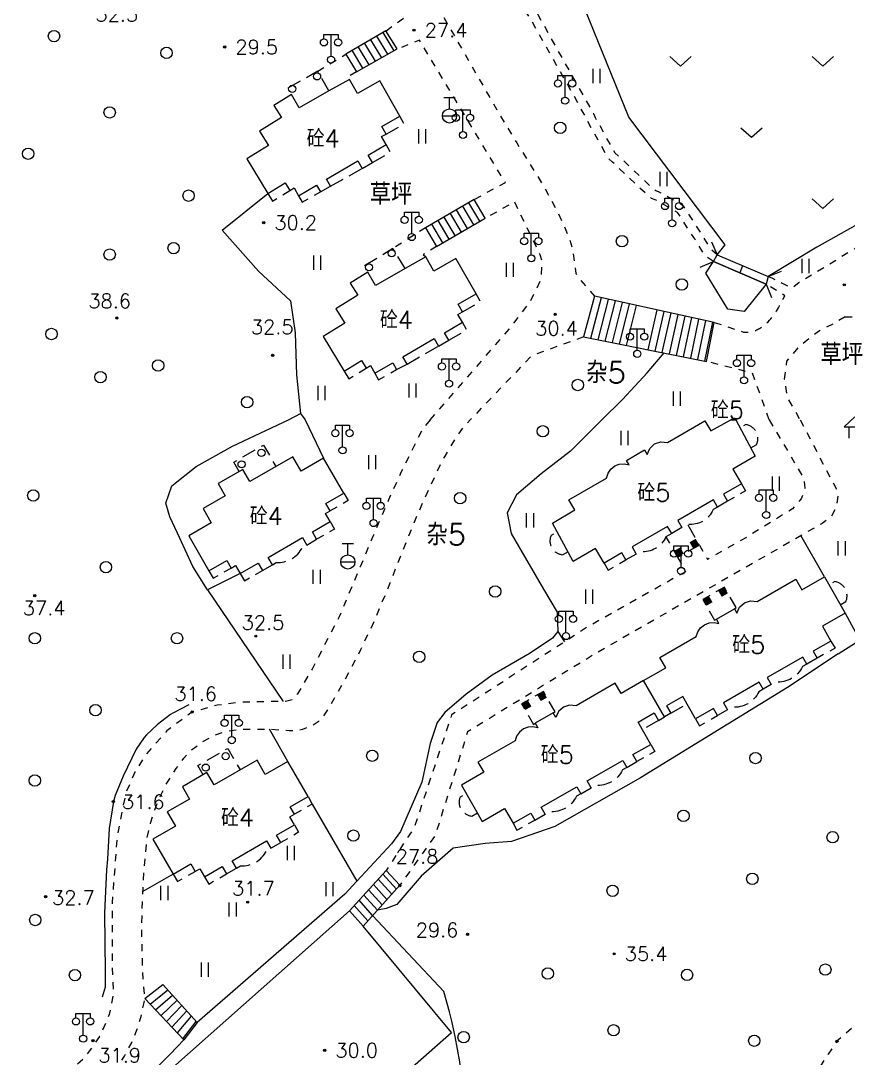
# Model space of a CAD drawing. Extents: x 115374 to 116875, y 149866 to 152432.
# Drawn here: x 115717.1 to 115833.5, y 150910.2 to 151056.1 of the extents above; entities that cross this region are included whole.
import ezdxf
from ezdxf.enums import TextEntityAlignment as Align

# ---------------------------------------------------------------- set-up
doc = ezdxf.new("R2010")
doc.units = 0
doc.header["$MEASUREMENT"] = 0
doc.header["$PDMODE"] = 32
doc.header["$PDSIZE"] = 0.3
doc.linetypes.add('X5', pattern=[3, 2, -1])
doc.linetypes.add('X6', pattern=[2, 1, -1])
doc.layers.get('0').update_dxf_attribs({"linetype": 'CONTINUOUS'})
for name, color, linetype in [('BOUND', 7, 'CONTINUOUS'), ('DLDW', 14, 'CONTINUOUS'), ('DLSS', 5, 'CONTINUOUS'), ('DMTZ', 5, 'CONTINUOUS'), ('GCD', 1, 'CONTINUOUS'), ('GXYZ', 2, 'CONTINUOUS'), ('JMD', 6, 'CONTINUOUS'), ('SXSS', 5, 'CONTINUOUS'), ('YZH', 2, 'CONTINUOUS'), ('ZBTZ', 5, 'CONTINUOUS')]:
    doc.layers.add(name, color=color, linetype=linetype)
doc.styles.add('HZ', font='rs.shx', dxfattribs={"bigfont": 'hztxt.shx'})
doc.linetypes.add('X33', pattern='A,2,[150,symbolx.shx,S=1,R=0,X=0,Y=1],1e-11', length=2)
doc.linetypes.add('X34', pattern='A,2,[150,symbolx.shx,S=1,R=0,X=0,Y=0],1e-11', length=2)
doc.linetypes.add('X35', pattern='A,2,[4,symbolt.shx,S=1,R=0,X=0,Y=0],2,[28,symbolt.shx,S=1,R=0,X=0,Y=0],1e-11', length=4)
doc.linetypes.add('X36', pattern='A,2,[4,symbolt.shx,S=1,R=180,X=0,Y=0],2,[28,symbolt.shx,S=1,R=180,X=0,Y=0],1e-11', length=4)
doc.linetypes.add('X4', pattern='A,0,-1e-09,[149,symbolx.shx,S=0.15,R=0,X=0,Y=0],-1.6', length=1.6)

# ---------------------------------------------------------------- blocks, each defined once
blk = doc.blocks.new('GC133')
for p, q in [((-0.81, 2.59), (0.79, 2.59)), ((-0.01, 0.99), (-0.01, 2.59)), ((-1.01, -0.01), (0.99, -0.01))]:
    blk.add_line(p, q)
blk.add_circle((-0.01, -0.01), 1)
blk = doc.blocks.new('GC121')
for p, q in [((-0.5, -0.64), (-0.5, 1.36)), ((-0.5, -0.64), (-0.5, 0.86)), ((0.5, -0.64), (0.5, 1.36))]:
    blk.add_line(p, q)
blk = doc.blocks.new('GC122')
blk.add_circle((0, 0), 0.8)
blk = doc.blocks.new('GC097')
for p, q in [((-1, 2.92), (-1, 3.52)), ((-1, 3.52), (1, 3.52)), ((0, 0.52), (0, 3.52)), ((1, 3.52), (1, 2.92))]:
    blk.add_line(p, q)
for centre in [(-1, 2.42), (1, 2.42), (0.01, 0)]:
    blk.add_circle(centre, 0.5)
blk = doc.blocks.new('GC126')
for p, q in [((-1.5, 0.7), (0, -0.64)), ((0, -0.64), (1.5, 0.7))]:
    blk.add_line(p, q)
blk = doc.blocks.new('GC271')
at = {"const_width": 1}
blk.add_lwpolyline([(-0.5, 0), (0.5, 0)], dxfattribs=at)
blk = doc.blocks.new('GC100')
for p, q in [((0.01, 3), (-1.49, 1.6)), ((1.51, 1.6), (0.01, 3)), ((-1.49, 1.6), (1.51, 1.6)), ((-0.79, 0), (-0.79, 1.6)), ((0.81, 0), (0.81, 1.6))]:
    blk.add_line(p, q)

msp = doc.modelspace()

# ---------------------------------------------------------------- linework, layer by layer
at = {"layer": 'BOUND', "linetype": 'Continuous', "flags": 128}
for points in [[(115768.43, 151054.74), (115762.81, 151051.42), (115764.28, 151048.96), (115770.01, 151052.17)], [(115780.84, 151031), (115774, 151027.02), (115775.55, 151024.41), (115782.37, 151028.39)], [(115814.62, 151013.72), (115797.75, 151017.39), (115796.23, 151011.68), (115813.52, 151008.23)], [(115770.39, 150934.57), (115765.22, 150928.82), (115763.3, 150930.98), (115768.49, 150936.67)]]:
    msp.add_lwpolyline(points, close=True, dxfattribs=at)
for points, elevation in [([(115815.01, 151023.21), (115822.22, 151020.17), (115821.9, 151019.08), (115814.5, 151022.3)], 59.38), ([(115740.01, 150912.85), (115734.51, 150918.67), (115737.07, 150920.63), (115741.87, 150915.29)], 29.96)]:
    msp.add_lwpolyline(points, close=True, dxfattribs=dict(at, elevation=elevation))
at = {"layer": 'DLDW', "linetype": 'X4', "elevation": 7.24, "flags": 128}
msp.add_lwpolyline([(115750.84, 150891.02), (115761.52, 150878.29), (115774.15, 150889.55), (115763.91, 150901.79), (115777.64, 150913.88), (115765.22, 150928.82), (115763.3, 150930.98), (115723.15, 150895.35), (115737.07, 150879.66), (115750.84, 150891.02)], close=True, dxfattribs=at)
at = {"layer": 'DLSS', "linetype": 'Continuous'}
for p, q in [((115814.25, 151025.06, 59.38), (115815.01, 151023.21, 59.38)), ((115814.25, 151025.06, 59.38), (115815.01, 151023.21, 59.38)), ((115814.25, 151025.06, 59.38), (115815.01, 151023.21, 59.38)), ((115814.25, 151025.06, 59.38), (115815.01, 151023.21, 59.38)), ((115815.01, 151023.21, 59.38), (115822.22, 151020.17, 59.38)), ((115815.01, 151023.21, 59.38), (115822.22, 151020.17, 59.38)), ((115815.01, 151023.21, 59.38), (115822.22, 151020.17, 59.38)), ((115815.01, 151023.21, 59.38), (115822.22, 151020.17, 59.38)), ((115812.65, 151021.51, 59.38), (115814.5, 151022.3, 59.38)), ((115812.65, 151021.51, 59.38), (115814.5, 151022.3, 59.38)), ((115812.65, 151021.51, 59.38), (115814.5, 151022.3, 59.38)), ((115812.65, 151021.51, 59.38), (115814.5, 151022.3, 59.38)), ((115814.5, 151022.3, 59.38), (115821.9, 151019.08, 59.38)), ((115814.5, 151022.3, 59.38), (115821.9, 151019.08, 59.38)), ((115814.5, 151022.3, 59.38), (115821.9, 151019.08, 59.38)), ((115814.5, 151022.3, 59.38), (115821.9, 151019.08, 59.38)), ((115818.61, 151021.69), (115818.21, 151020.68)), ((115818.61, 151021.69), (115818.21, 151020.68)), ((115818.61, 151021.69), (115818.21, 151020.68)), ((115818.61, 151021.69), (115818.21, 151020.68)), ((115822.22, 151020.17, 59.38), (115824.07, 151020.92, 59.38)), ((115822.22, 151020.17, 59.38), (115824.07, 151020.92, 59.38)), ((115822.22, 151020.17, 59.38), (115824.07, 151020.92, 59.38)), ((115822.22, 151020.17, 59.38), (115824.07, 151020.92, 59.38)), ((115821.9, 151019.08, 59.38), (115822.66, 151017.22, 59.38)), ((115821.9, 151019.08, 59.38), (115822.66, 151017.22, 59.38)), ((115821.9, 151019.08, 59.38), (115822.66, 151017.22, 59.38)), ((115821.9, 151019.08, 59.38), (115822.66, 151017.22, 59.38))]:
    msp.add_line(p, q, dxfattribs=at)
at = {"layer": 'DLSS', "linetype": 'X6', "flags": 128}
for points, elevation in [([(115768.47, 151054.73), (115771.07, 151056.64), (115761.32, 151074.3), (115757.73, 151080.77), (115753, 151092.98), (115750.46, 151092.07)], 24.59), ([(115763.22, 151081.14), (115766.22, 151073.92), (115768.39, 151070.27), (115770.12, 151067.74), (115772.78, 151063.16), (115775.73, 151058.06), (115780.39, 151049.95), (115784.43, 151042.93), (115786.84, 151038.96), (115790.55, 151032.99), (115792.55, 151029.34), (115794.12, 151025.85), (115794.67, 151023.99), (115795.14, 151020.62), (115795.83, 151019.63), (115797.75, 151017.39)], 24.59), ([(115814.5, 151022.3), (115813.29, 151023.14), (115811.86, 151025.48), (115811.01, 151026.73), (115810.06, 151028.29), (115809.45, 151029.16), (115809.05, 151029.45), (115806.31, 151030.97), (115805.79, 151031.13), (115805.17, 151031.66), (115800.3, 151036.27), (115799.76, 151036.74), (115799.36, 151037.42), (115796.82, 151041.98), (115796.61, 151042.52), (115796.32, 151043.01), (115788.82, 151056.32), (115787.84, 151057.82), (115785.04, 151061.2), (115783.24, 151063.41), (115781.98, 151064.61), (115781.43, 151065.42), (115780.62, 151066.76), (115778.61, 151070.45), (115776.13, 151075.46), (115774.19, 151079.16), (115773.24, 151081.05), (115773.18, 151081.16)], 59.38), ([(115780.93, 151031.06), (115785.23, 151033.39), (115773.15, 151053.4), (115770.05, 151052.16)], 24.59), ([(115758.85, 151049.03), (115762.81, 151051.42)], -4.03), ([(115774.64, 151000), (115786, 151013.04), (115788.73, 151016.61), (115790.26, 151019.79), (115790.39, 151022.34), (115790.14, 151023.23), (115786.53, 151030.67), (115782.37, 151028.34)], 24.59), ([(115833.01, 151014.52), (115831.55, 151013.63), (115829.26, 151012.44), (115826.5, 151010.29), (115824.78, 151008.26), (115824.47, 151005.74), (115824.86, 151003.15), (115826.7, 151000)], 22.5), ([(115833.01, 151014.52), (115834.09, 151014.5), (115835.67, 151013.85), (115840.21, 151006.41), (115843.8, 151000.76), (115845.6, 151000)], 24.43), ([(115796.23, 151011.68), (115788.93, 151009.03), (115780.27, 151000)], 24.59), ([(115822.36, 151000), (115822.35, 151000.01), (115820, 151006.58), (115813.52, 151008.23)], 24.59), ([(115774.64, 151000), (115773.67, 150998.88), (115770.54, 150992.6), (115768.82, 150988.79), (115766.59, 150983.61), (115764.82, 150979.37), (115761.86, 150972.31), (115758.04, 150964.97), (115755.99, 150961.47), (115755.26, 150960.65), (115754.31, 150960.42), (115751.51, 150960.39), (115748.08, 150960.31), (115744.69, 150959.88), (115741.18, 150958.94), (115737.61, 150956.29), (115734.7, 150952.99), (115733.1, 150950.49), (115731.81, 150947.44), (115730.61, 150941.29), (115729.93, 150932.13), (115729.91, 150923.6), (115730.1, 150919.4), (115729.53, 150916.42), (115728.17, 150913.3), (115725.86, 150910.11), (115720.92, 150905.94), (115715.23, 150901.15), (115711.03, 150897.5), (115703.64, 150890.78), (115697.73, 150885.15), (115693.85, 150881.32), (115690.4, 150876.79), (115687.9, 150870.13), (115686.82, 150865.61), (115686.28, 150861.77), (115686.11, 150857.9), (115686.21, 150853.6), (115686.62, 150849.62), (115687.32, 150844.01), (115688.58, 150838.28), (115691.08, 150830.88), (115693.61, 150825.36), (115695.05, 150822.72), (115697.84, 150818.34), (115701.88, 150813.13), (115707.08, 150808.54), (115712.23, 150804.83), (115718.95, 150800.76), (115726.73, 150796.49), (115732.61, 150793.49), (115736.83, 150791.61), (115738.87, 150790.91), (115741.21, 150790.81), (115744.15, 150791.5), (115746.66, 150793.1), (115748.59, 150795.2), (115752.08, 150800.03), (115754.84, 150804.17), (115758.17, 150809.5), (115761.64, 150815.67), (115764.67, 150820.58), (115768.43, 150823.92), (115776.41, 150829.62), (115785.67, 150835.98), (115791.56, 150840.77), (115795.87, 150844.75), (115796.88, 150845.72), (115798.83, 150846.43), (115800.17, 150846.3), (115801.22, 150845.69), (115802.87, 150837.24), (115804.84, 150827.13), (115808.04, 150810.77), (115809.51, 150803.25), (115808.18, 150801.16), (115806.86, 150798.96), (115806.05, 150797.47), (115805.08, 150795.6), (115804.74, 150794.98), (115804.45, 150794.64), (115804, 150794.31), (115803.61, 150794.07), (115803.11, 150793.91), (115794.5, 150792.13), (115788.26, 150790.85)], 31.86), ([(115901.89, 150977.24), (115895.15, 150974.39), (115891.44, 150972.51), (115888.81, 150971.1), (115885.86, 150969.44), (115882.81, 150967.64), (115880.1, 150965.93), (115877.88, 150964.37), (115876.51, 150963.34), (115874.62, 150961.8), (115873.1, 150960.46), (115871.72, 150959.17), (115870.28, 150957.73), (115868.67, 150955.98), (115867.48, 150954.6), (115866.58, 150953.53), (115865.55, 150952.3), (115864.42, 150950.96), (115862.72, 150948.94), (115861.81, 150947.86), (115858.74, 150944.21), (115856.82, 150941.93), (115854.42, 150939.08), (115851.79, 150935.96), (115848.72, 150932.31), (115845.89, 150928.95), (115843.6, 150926.23), (115842.45, 150924.87), (115842.21, 150924.58), (115841.02, 150922.7), (115839.84, 150921.03), (115838.12, 150918.83), (115836.48, 150916.97), (115835.16, 150915.6), (115833.94, 150914.44), (115832.72, 150913.35), (115831.87, 150912.64), (115830.65, 150910.83), (115828.09, 150906.97), (115825.99, 150903.74), (115823.14, 150899.25), (115821.23, 150896.2), (115816.22, 150887.93), (115813.84, 150883.86), (115811.4, 150879.61), (115808.22, 150873.9), (115804.22, 150866.44), (115801.26, 150860.72), (115800.03, 150858.29), (115798.83, 150855.89), (115797.9, 150854.01), (115796.6, 150851.86), (115795.25, 150850.16), (115794.1, 150848.97), (115791.97, 150847.08), (115789.17, 150844.68), (115786.56, 150842.54), (115782.13, 150839.11), (115779.33, 150837.07), (115776.65, 150835.19), (115772.83, 150832.7), (115769.59, 150830.51), (115766.53, 150828.22), (115764.19, 150826.32), (115763.32, 150825.57), (115762.06, 150824.28), (115761, 150823), (115760.18, 150821.85), (115759.25, 150820.31), (115758.55, 150819.01), (115757.52, 150817.2), (115756.35, 150815.09), (115755.49, 150813.49), (115754.7, 150811.97), (115754.34, 150811.28), (115753.69, 150809.99), (115752.93, 150808.47), (115751.69, 150805.8), (115751.05, 150804.49), (115750.02, 150802.62), (115748.86, 150801), (115747.73, 150799.71), (115746.57, 150798.61), (115744.93, 150797.34), (115743.46, 150796.43), (115742.66, 150796.1), (115741.67, 150795.81), (115739.24, 150795.55), (115737.75, 150795.7), (115735.62, 150796.36), (115733.95, 150797.35), (115731.89, 150798.57), (115729.84, 150799.79), (115729.15, 150800.19), (115727.28, 150801.28), (115725.36, 150802.39), (115723.79, 150803.29), (115721.97, 150804.33), (115720.11, 150805.38), (115718.08, 150806.51), (115716.22, 150807.54), (115714.64, 150808.41), (115712.59, 150809.53), (115711.28, 150810.23), (115709.21, 150811.55), (115707.66, 150812.81), (115706.35, 150814.04), (115705.08, 150815.4), (115703.83, 150816.93), (115702.63, 150818.65), (115701.54, 150820.5), (115700.98, 150821.6), (115700.24, 150822.78), (115699.66, 150824.03), (115698.93, 150825.46), (115698.07, 150827.28), (115697.09, 150829.51), (115696.5, 150830.97), (115695.72, 150833.05), (115695.01, 150835.15), (115694.29, 150837.12), (115693.59, 150839.29), (115693.05, 150841.1), (115692.52, 150843.13), (115692.07, 150845), (115691.66, 150847.02), (115691.3, 150849.02), (115690.95, 150851.4), (115690.53, 150853.82), (115690.32, 150855.72), (115690.21, 150858.22), (115690.23, 150859.75), (115690.34, 150861.58), (115690.63, 150863.92), (115690.96, 150865.72), (115691.41, 150867.55), (115692.09, 150869.77), (115692.73, 150871.47), (115693.47, 150873.16), (115694.36, 150874.92), (115694.79, 150875.69), (115695.29, 150876.55), (115696.38, 150878.02), (115697.94, 150879.51), (115699.52, 150880.76), (115701.27, 150882.16), (115702.61, 150883.24), (115704.24, 150884.57), (115705.74, 150885.81), (115707.14, 150886.97), (115709.01, 150888.55), (115710.38, 150889.72), (115711.74, 150890.89), (115713.11, 150892.09), (115714.47, 150893.28), (115716.19, 150894.81), (115717.51, 150896), (115719.09, 150897.44), (115720.46, 150898.7), (115721.84, 150899.98), (115723.36, 150901.41), (115724.43, 150902.43), (115725.68, 150903.62), (115726.85, 150904.76), (115727.86, 150905.74), (115728.85, 150906.69), (115729.63, 150907.63), (115730.61, 150908.91), (115730.98, 150909.44), (115731.68, 150910.55), (115732.06, 150911.24), (115732.59, 150912.28), (115732.92, 150913.01), (115733.36, 150914.09), (115733.64, 150914.9), (115733.99, 150916.12), (115734.42, 150918.08), (115734.51, 150918.67), (115734.38, 150920.33), (115734.31, 150921.44), (115734.23, 150922.98), (115734.17, 150924.71), (115734.12, 150926.74), (115734.11, 150929.07), (115734.14, 150930.85), (115734.19, 150932.61), (115734.3, 150934.86), (115734.46, 150937.11), (115734.58, 150938.63), (115734.84, 150941.15), (115735.36, 150943.45), (115735.92, 150945.19), (115736.66, 150947.04), (115737.62, 150948.93), (115738.24, 150949.91), (115738.95, 150950.98), (115740, 150952.45), (115740.99, 150953.53), (115742.68, 150954.76), (115744.12, 150955.57), (115745.63, 150956.15), (115746.65, 150956.35), (115748.31, 150956.51), (115752.08, 150956.52), (115753.72, 150956.43), (115754.81, 150956.34), (115755.81, 150956.36), (115756.73, 150956.51), (115758.05, 150957.05), (115759.12, 150957.75), (115759.52, 150958.11), (115760.55, 150959.74), (115762.69, 150963.5), (115764.92, 150967.73), (115766.93, 150972), (115769.03, 150977.09), (115770.44, 150980.66), (115772.59, 150986), (115774.22, 150989.72), (115776.24, 150993.99), (115776.75, 150994.93), (115778.33, 150997.52), (115779.45, 150999.14), (115780.27, 151000)], 21.43), ([(115826.7, 151000), (115831.17, 150991.47), (115832.03, 150989.79), (115831.81, 150987.86), (115830.98, 150986.28), (115829.78, 150985.44), (115797.83, 150967.1), (115779.93, 150956.16), (115775.36, 150941.56), (115770.39, 150934.57)], 24.51), ([(115822.36, 151000), (115827.22, 150991.78), (115827.34, 150990.42), (115826.86, 150988.91), (115825.61, 150987.5), (115819.21, 150983.54), (115813.66, 150980.4)], 24.59), ([(115812.52, 150982.42), (115813.66, 150980.4)], 41.41), ([(115809.45, 150980.69), (115810.59, 150978.67)], 41.41), ([(115810.59, 150978.67), (115796.7, 150970.83), (115777.67, 150958.52), (115772.44, 150942.77), (115768.49, 150936.67)], 24.59)]:
    msp.add_lwpolyline(points, dxfattribs=dict(at, elevation=elevation))
for points in [[(115815.01, 151023.21), (115814.2, 151023.94), (115812.87, 151026.13), (115812.02, 151027.38), (115811.06, 151028.94), (115810.32, 151030.02), (115809.69, 151030.47), (115806.79, 151032.08), (115806.38, 151032.2), (115805.97, 151032.55), (115801.11, 151037.15), (115800.7, 151037.51), (115800.39, 151038.02), (115797.91, 151042.5), (115797.68, 151043.05), (115797.36, 151043.6), (115789.84, 151056.96), (115789.28, 151057.78), (115788.82, 151058.52), (115785.97, 151061.97), (115784.12, 151064.23), (115782.9, 151065.39), (115782.44, 151066.06), (115781.67, 151067.36), (115779.67, 151071), (115777.2, 151076), (115775.25, 151079.71), (115774.26, 151081.7), (115778.89, 151084.08), (115779.27, 151083.47)], [(115822.22, 151020.17), (115822.7, 151019.99), (115824.19, 151019.24), (115825.52, 151018.58), (115826.54, 151019.36), (115835.19, 151024.6), (115842.61, 151028.98), (115858.18, 151038.02), (115861.86, 151040.15), (115865.76, 151042.39), (115877.21, 151048.97), (115884.43, 151053.35)], [(115764.28, 151048.96), (115763.08, 151048.27), (115763.29, 151047.9)], [(115774, 151027.02), (115769.41, 151024.12)], [(115775.55, 151024.41), (115773.68, 151023.26), (115774.03, 151022.92)]]:
    msp.add_lwpolyline(points, dxfattribs=at)
msp.add_lwpolyline([(115814.62, 151013.72), (115818.71, 151012.37, 0.176553), (115821.13, 151012.96, 0.143793), (115823.89, 151016.29), (115824.56, 151017.48), (115823.38, 151018.22), (115821.9, 151019.08)], format="xyb", dxfattribs=at)
at = {"layer": 'DMTZ', "linetype": 'X33', "flags": 128}
msp.add_lwpolyline([(115745.38, 151026.7), (115750.52, 151020.92), (115755.02, 151016.75), (115755.66, 151012.26), (115755.87, 151006.34), (115756.44, 151000.9)], dxfattribs=at)
at = {"layer": 'DMTZ', "linetype": 'X34', "flags": 128}
for points in [[(115798.78, 151000), (115801.7, 151002.9), (115805.16, 151006.63), (115807.56, 151009.42)], [(115832.06, 150967.12), (115824.91, 150962.37), (115804.26, 150949.7), (115792.19, 150942.86), (115786.1, 150940.74), (115782.41, 150940.45), (115777.87, 150939.81), (115773.4, 150935.84), (115769.98, 150931.88), (115768.46, 150931.29), (115767.23, 150931.06)]]:
    msp.add_lwpolyline(points, dxfattribs=at)
at = {"layer": 'DMTZ', "linetype": 'X36', "flags": 128}
msp.add_lwpolyline([(115743.33, 150976.1), (115741.26, 150979.39), (115739.13, 150984.1), (115738.04, 150986.36), (115737.5, 150988.31), (115738.34, 150990.74), (115741.75, 150993.46), (115746.87, 150996.31), (115754.74, 151000)], dxfattribs=at)
at = {"layer": 'DMTZ', "linetype": 'X35', "flags": 128}
for points in [[(115754.74, 151000), (115756.44, 151000.9)], [(115740.7, 150959.93), (115738.45, 150958.77), (115738.13, 150958.6), (115736.32, 150957.19), (115734.76, 150955.72), (115734.42, 150955.37), (115733.3, 150953.71), (115731.47, 150949.9), (115730.33, 150947.19), (115730.1, 150946.34), (115729.52, 150942.54), (115729.26, 150938.23), (115729.12, 150936.76), (115728.87, 150930.7), (115728.95, 150922.4), (115728.95, 150920.26), (115728.54, 150918.86)]]:
    msp.add_lwpolyline(points, dxfattribs=at)
at = {"layer": 'DMTZ', "linetype": 'X33', "elevation": 26, "flags": 128}
msp.add_lwpolyline([(115798.78, 151000), (115794.38, 150995.63), (115790.29, 150992.41), (115786.79, 150989.49), (115785.47, 150986.93), (115786.05, 150984.02), (115787.07, 150982.25), (115790.6, 150976.23), (115792.5, 150972.97), (115792.62, 150970.24)], dxfattribs=at)
at = {"layer": 'DMTZ', "linetype": 'X35', "elevation": 29.93, "flags": 128}
for points in [[(115792.62, 150970.24), (115791.86, 150969.32), (115788.7, 150967.22), (115783.36, 150964.1), (115779.71, 150961.44), (115776.73, 150958.86), (115775.66, 150957.45), (115774.67, 150954.5), (115773.49, 150949.08), (115770.5, 150942.13), (115769.23, 150940.4), (115764.36, 150935.15), (115762.65, 150933.32)], [(115762.65, 150933.32), (115741.87, 150915.29)], [(115739.66, 150880.26), (115741.86, 150881.74), (115743.26, 150882.82), (115744.66, 150884.44), (115745.78, 150886.03), (115746.24, 150886.67), (115746.93, 150887.16), (115748.65, 150887.9), (115749.66, 150887.98), (115751.46, 150887.28), (115753.8, 150885.72), (115754.45, 150885.26), (115755.5, 150884.19), (115759.91, 150877.42), (115762.64, 150871.61), (115763.08, 150870.96), (115763.28, 150870.82), (115764.12, 150870.56), (115765.54, 150870.31), (115767.36, 150870.12), (115769.03, 150870.37), (115773.12, 150871.69), (115773.7, 150872.08), (115774.6, 150873.02), (115775.25, 150874.11), (115775.46, 150874.89), (115775.63, 150875.92), (115775.73, 150876.52), (115775.5, 150882.32), (115775.05, 150887.5), (115775.07, 150888.35), (115775.16, 150889.15), (115775.39, 150889.76), (115776.24, 150892.31), (115778.37, 150898.54), (115779.23, 150901.32), (115779.48, 150902.5), (115779.44, 150904.67), (115778.83, 150909.75), (115778.16, 150913.33), (115777.7, 150915.48), (115777.37, 150916.78), (115776.59, 150919.62)]]:
    msp.add_lwpolyline(points, dxfattribs=at)
at = {"layer": 'DMTZ', "linetype": 'X36', "elevation": 46.22, "flags": 128}
msp.add_lwpolyline([(115720.97, 150895.93), (115721.06, 150896), (115729.99, 150903.18), (115733.66, 150906.38), (115738.11, 150910.82), (115740.01, 150912.85)], dxfattribs=at)
at = {"layer": 'GCD', "linetype": 'Continuous'}
for p in [(115772.39, 151054.82, 27.39), (115745.76, 151052.44, 29.48), (115751.24, 151027.74, 30.18), (115832.9, 151019, 24), (115730.58, 151014.34, 38.55), (115792.24, 151014.85, 30.36), (115752.5, 151009.09, 32.51), (115741.18, 150958.94, 31.63), (115730.1, 150946.34, 31.63), (115770.4, 150934.52, 27.79), (115749, 150932.19, 31.66), (115779.92, 150927.67, 29.6), (115800.53, 150924.93, 35.4), (115727.24, 150912.73, 31.89), (115831.87, 150912.64, 35.71), (115759.82, 150911.36, 29.99)]:
    msp.add_point(p, dxfattribs=at)
at = {"layer": 'GCD'}
for p in [(115719.04, 150975.29, 37.42), (115750.13, 150969.61, 32.45), (115720.57, 150932.98, 32.7)]:
    msp.add_point(p, dxfattribs=at)
at = {"layer": 'JMD', "linetype": 'Continuous', "flags": 128}
for points in [[(115770.37, 151042.73), (115767.56, 151047.68), (115764.43, 151045.9), (115763.29, 151047.9), (115760.42, 151046.27), (115756.22, 151043.88), (115755.16, 151045.75), (115752.68, 151044.22), (115753.73, 151042.52), (115750.67, 151040.62), (115751.92, 151038.61), (115748.86, 151036.71), (115751.82, 151031.85), (115754.27, 151033.34), (115754.94, 151032.26), (115755.54, 151032.63), (115756.16, 151031.54), (115758.67, 151033.03), (115759.21, 151032.08), (115760.66, 151032.86), (115760.09, 151033.87), (115764.49, 151036.42), (115765.1, 151035.38), (115766.53, 151036.19), (115765.93, 151037.24), (115768.45, 151038.72), (115767.82, 151039.84), (115768.45, 151040.2), (115767.85, 151041.26), (115770.37, 151042.73)], [(115781.11, 151017.75), (115778.29, 151022.7), (115775.16, 151020.92), (115774.03, 151022.92), (115771.16, 151021.29), (115766.95, 151018.9), (115765.89, 151020.77), (115763.42, 151019.24), (115764.47, 151017.54), (115761.41, 151015.64), (115762.65, 151013.63), (115759.59, 151011.73), (115762.56, 151006.86), (115765, 151008.36), (115765.67, 151007.28), (115766.27, 151007.65), (115766.89, 151006.56), (115769.4, 151008.05), (115769.94, 151007.1), (115771.4, 151007.87), (115770.82, 151008.89), (115775.23, 151011.44), (115775.83, 151010.4), (115777.27, 151011.21), (115776.67, 151012.26), (115779.19, 151013.74), (115778.56, 151014.85), (115779.19, 151015.21), (115778.58, 151016.28), (115781.11, 151017.75)], [(115808.02, 150996.82), (115813.29, 150999.88), (115814.12, 150998.46), (115816.95, 151000), (115817.64, 151000), (115820.38, 150994.91), (115817.23, 150993.08), (115818.44, 150991.02), (115815.93, 150989.57), (115816.5, 150988.59), (115815.07, 150987.76), (115814.5, 150988.75), (115809.49, 150985.85), (115810.06, 150984.87), (115808.63, 150984.05), (115808.06, 150985.03), (115803.06, 150982.14), (115803.62, 150981.15), (115802.19, 150980.33), (115801.63, 150981.31), (115799.12, 150979.86), (115797.92, 150981.94), (115794.77, 150980.12), (115791.88, 150985.5), (115795.02, 150987.35), (115794.18, 150988.77), (115799.46, 150991.84), (115799.67, 150992.51), (115800.06, 150993.09), (115800.61, 150993.53), (115801.26, 150993.79), (115801.96, 150993.85), (115802.65, 150993.7), (115802.29, 150994.32), (115804.81, 150995.78), (115805.18, 150995.17), (115805.54, 150996.01), (115806.22, 150996.63), (115807.1, 150996.92), (115808.02, 150996.82)], [(115816.95, 151000), (115817.49, 151000.29), (115817.64, 151000)], [(115760, 150988.25), (115762.52, 150989.69), (115759.67, 150994.64), (115756.5, 150992.81), (115755.35, 150994.81), (115749.3, 150991.33), (115748.3, 150993.06), (115744.84, 150991.07), (115745.84, 150989.34), (115742.72, 150987.54), (115743.87, 150985.55), (115740.7, 150983.72), (115743.53, 150978.79), (115746.05, 150980.23), (115746.65, 150979.18), (115747.3, 150979.56), (115747.95, 150978.43), (115750.46, 150979.88), (115751.06, 150978.84), (115752.46, 150979.64), (115751.86, 150980.68), (115756.69, 150983.46), (115757.29, 150982.42), (115758.68, 150983.22), (115758.09, 150984.26), (115760.6, 150985.71), (115759.95, 150986.84), (115760.6, 150987.21)], [(115810.18, 150961.11), (115807.92, 150959.81), (115808.52, 150958.77), (115807.6, 150958.25), (115804.67, 150963.35), (115807.8, 150965.15), (115806.96, 150966.62), (115812.06, 150969.55), (115812.29, 150970.21), (115812.69, 150970.78), (115813.24, 150971.21), (115813.89, 150971.46), (115814.58, 150971.52), (115815.27, 150971.39), (115814.91, 150972.01), (115817.44, 150973.46), (115817.8, 150972.84), (115818.17, 150973.69), (115818.85, 150974.3), (115819.73, 150974.58), (115820.65, 150974.47), (115826.11, 150977.6), (115826.95, 150976.13), (115830.12, 150977.94), (115833.05, 150972.84), (115829.83, 150970.99), (115831.03, 150968.91), (115828.52, 150967.47), (115829.08, 150966.49), (115827.65, 150965.67), (115827.09, 150966.65), (115822.07, 150963.78), (115822.63, 150962.8), (115821.51, 150962.14), (115820.95, 150963.12), (115815.93, 150960.25), (115816.49, 150959.26), (115815.06, 150958.44), (115814.5, 150959.43), (115811.98, 150957.99), (115810.18, 150961.11)], [(115803.9, 150957.5), (115806.15, 150958.8), (115806.75, 150957.76), (115807.6, 150958.25), (115804.67, 150963.35), (115801.54, 150961.56), (115800.7, 150962.98), (115795.18, 150959.81), (115794.27, 150959.92), (115793.39, 150959.64), (115792.7, 150959.03), (115792.33, 150958.18), (115791.97, 150958.8), (115789.44, 150957.35), (115789.8, 150956.73), (115789.12, 150956.86), (115788.42, 150956.8), (115787.77, 150956.55), (115787.22, 150956.12), (115786.82, 150955.55), (115786.59, 150954.89), (115781.36, 150951.89), (115782.19, 150950.46), (115779.06, 150948.67), (115781.99, 150943.56), (115785.1, 150945.37), (115786.31, 150943.29), (115788.82, 150944.73), (115789.39, 150943.75), (115790.82, 150944.57), (115790.26, 150945.55), (115795.28, 150948.42), (115795.84, 150947.44), (115797.29, 150948.27), (115796.73, 150949.26), (115801.75, 150952.13), (115802.31, 150951.14), (115803.74, 150951.96), (115803.18, 150952.95), (115805.7, 150954.39), (115803.9, 150957.5)], [(115754.96, 150945.6), (115757.48, 150947.04), (115754.63, 150951.99), (115751.46, 150950.16), (115750.31, 150952.16), (115744.26, 150948.68), (115743.26, 150950.41), (115739.81, 150948.42), (115740.8, 150946.69), (115737.68, 150944.89), (115738.83, 150942.9), (115735.66, 150941.07), (115738.5, 150936.14), (115741.01, 150937.58), (115741.62, 150936.53), (115742.26, 150936.9), (115742.91, 150935.78), (115745.42, 150937.22), (115746.02, 150936.18), (115747.42, 150936.99), (115746.82, 150938.03), (115751.65, 150940.81), (115752.25, 150939.77), (115753.65, 150940.57), (115753.05, 150941.61), (115755.56, 150943.06), (115754.91, 150944.18), (115755.56, 150944.56)]]:
    msp.add_lwpolyline(points, close=True, dxfattribs=at)
at = {"layer": 'SXSS', "linetype": 'Continuous', "elevation": 23.8, "flags": 128}
for points in [[(115880.59, 151059.66), (115881.18, 151057.6), (115880.69, 151055.93), (115878.4, 151053.85), (115871.58, 151049.12), (115862.68, 151043.29), (115855.94, 151039.33), (115837.82, 151029.22), (115829.06, 151024.28), (115822.22, 151020.17)], [(115815.01, 151023.21), (115816.14, 151024.64), (115802.58, 151042.59), (115796.41, 151057.8)], [(115821.9, 151019.08), (115818.84, 151015.25), (115816.54, 151015.6), (115813.43, 151020.64), (115814.5, 151022.3)]]:
    msp.add_lwpolyline(points, dxfattribs=at)
at = {"layer": 'YZH', "linetype": 'Continuous'}
for p, q in [((115767.12, 151053.96), (115768.67, 151051.42)), ((115767.12, 151053.96), (115768.67, 151051.42)), ((115767.12, 151053.96), (115768.67, 151051.42)), ((115767.12, 151053.96), (115768.67, 151051.42)), ((115767.98, 151054.47), (115769.55, 151051.92)), ((115767.98, 151054.47), (115769.55, 151051.92)), ((115767.98, 151054.47), (115769.55, 151051.92)), ((115767.98, 151054.47), (115769.55, 151051.92)), ((115764.54, 151052.44), (115766.04, 151049.94)), ((115764.54, 151052.44), (115766.04, 151049.94)), ((115764.54, 151052.44), (115766.04, 151049.94)), ((115764.54, 151052.44), (115766.04, 151049.94)), ((115765.4, 151052.94), (115766.92, 151050.44)), ((115765.4, 151052.94), (115766.92, 151050.44)), ((115765.4, 151052.94), (115766.92, 151050.44)), ((115765.4, 151052.94), (115766.92, 151050.44)), ((115766.26, 151053.45), (115767.79, 151050.93)), ((115766.26, 151053.45), (115767.79, 151050.93)), ((115766.26, 151053.45), (115767.79, 151050.93)), ((115766.26, 151053.45), (115767.79, 151050.93)), ((115762.81, 151051.42), (115764.28, 151048.96)), ((115762.81, 151051.42), (115764.28, 151048.96)), ((115762.81, 151051.42), (115764.28, 151048.96)), ((115762.81, 151051.42), (115764.28, 151048.96)), ((115763.67, 151051.93), (115765.16, 151049.45)), ((115763.67, 151051.93), (115765.16, 151049.45)), ((115763.67, 151051.93), (115765.16, 151049.45)), ((115763.67, 151051.93), (115765.16, 151049.45)), ((115780.06, 151030.55), (115781.59, 151027.94)), ((115780.06, 151030.55), (115781.59, 151027.94)), ((115780.06, 151030.55), (115781.59, 151027.94)), ((115780.06, 151030.55), (115781.59, 151027.94)), ((115777.46, 151029.04), (115779, 151026.43)), ((115777.46, 151029.04), (115779, 151026.43)), ((115777.46, 151029.04), (115779, 151026.43)), ((115777.46, 151029.04), (115779, 151026.43)), ((115778.33, 151029.54), (115779.87, 151026.93)), ((115778.33, 151029.54), (115779.87, 151026.93)), ((115778.33, 151029.54), (115779.87, 151026.93)), ((115778.33, 151029.54), (115779.87, 151026.93)), ((115779.2, 151030.05), (115780.73, 151027.44)), ((115779.2, 151030.05), (115780.73, 151027.44)), ((115779.2, 151030.05), (115780.73, 151027.44)), ((115779.2, 151030.05), (115780.73, 151027.44)), ((115774.86, 151027.52), (115776.41, 151024.91)), ((115774.86, 151027.52), (115776.41, 151024.91)), ((115774.86, 151027.52), (115776.41, 151024.91)), ((115774.86, 151027.52), (115776.41, 151024.91)), ((115775.73, 151028.03), (115777.27, 151025.42)), ((115775.73, 151028.03), (115777.27, 151025.42)), ((115775.73, 151028.03), (115777.27, 151025.42)), ((115775.73, 151028.03), (115777.27, 151025.42)), ((115776.6, 151028.53), (115778.14, 151025.92)), ((115776.6, 151028.53), (115778.14, 151025.92)), ((115776.6, 151028.53), (115778.14, 151025.92)), ((115776.6, 151028.53), (115778.14, 151025.92)), ((115774, 151027.02), (115775.55, 151024.41)), ((115774, 151027.02), (115775.55, 151024.41)), ((115774, 151027.02), (115775.55, 151024.41)), ((115774, 151027.02), (115775.55, 151024.41)), ((115797.75, 151017.39), (115796.23, 151011.68)), ((115797.75, 151017.39), (115796.23, 151011.68)), ((115797.75, 151017.39), (115796.23, 151011.68)), ((115797.75, 151017.39), (115796.23, 151011.68)), ((115798.73, 151017.18), (115797.23, 151011.48)), ((115798.73, 151017.18), (115797.23, 151011.48)), ((115798.73, 151017.18), (115797.23, 151011.48)), ((115798.73, 151017.18), (115797.23, 151011.48)), ((115799.71, 151016.96), (115798.24, 151011.28)), ((115799.71, 151016.96), (115798.24, 151011.28)), ((115799.71, 151016.96), (115798.24, 151011.28)), ((115799.71, 151016.96), (115798.24, 151011.28)), ((115800.69, 151016.75), (115799.24, 151011.08)), ((115800.69, 151016.75), (115799.24, 151011.08)), ((115800.69, 151016.75), (115799.24, 151011.08)), ((115800.69, 151016.75), (115799.24, 151011.08)), ((115801.66, 151016.54), (115800.24, 151010.88)), ((115801.66, 151016.54), (115800.24, 151010.88)), ((115801.66, 151016.54), (115800.24, 151010.88)), ((115801.66, 151016.54), (115800.24, 151010.88)), ((115802.64, 151016.33), (115801.24, 151010.68)), ((115802.64, 151016.33), (115801.24, 151010.68)), ((115802.64, 151016.33), (115801.24, 151010.68)), ((115802.64, 151016.33), (115801.24, 151010.68)), ((115803.62, 151016.11), (115802.24, 151010.48)), ((115803.62, 151016.11), (115802.24, 151010.48)), ((115803.62, 151016.11), (115802.24, 151010.48)), ((115803.62, 151016.11), (115802.24, 151010.48)), ((115806.55, 151015.47), (115805.25, 151009.88)), ((115806.55, 151015.47), (115805.25, 151009.88)), ((115806.55, 151015.47), (115805.25, 151009.88)), ((115806.55, 151015.47), (115805.25, 151009.88)), ((115807.53, 151015.26), (115806.25, 151009.68)), ((115807.53, 151015.26), (115806.25, 151009.68)), ((115807.53, 151015.26), (115806.25, 151009.68)), ((115807.53, 151015.26), (115806.25, 151009.68)), ((115808.5, 151015.05), (115807.25, 151009.49)), ((115808.5, 151015.05), (115807.25, 151009.49)), ((115808.5, 151015.05), (115807.25, 151009.49)), ((115808.5, 151015.05), (115807.25, 151009.49)), ((115809.48, 151014.84), (115808.25, 151009.29)), ((115809.48, 151014.84), (115808.25, 151009.29)), ((115809.48, 151014.84), (115808.25, 151009.29)), ((115809.48, 151014.84), (115808.25, 151009.29)), ((115810.46, 151014.62), (115809.25, 151009.09)), ((115810.46, 151014.62), (115809.25, 151009.09)), ((115810.46, 151014.62), (115809.25, 151009.09)), ((115810.46, 151014.62), (115809.25, 151009.09)), ((115811.43, 151014.41), (115810.26, 151008.89)), ((115811.43, 151014.41), (115810.26, 151008.89)), ((115811.43, 151014.41), (115810.26, 151008.89)), ((115811.43, 151014.41), (115810.26, 151008.89)), ((115812.41, 151014.2), (115811.26, 151008.69)), ((115812.41, 151014.2), (115811.26, 151008.69)), ((115812.41, 151014.2), (115811.26, 151008.69)), ((115812.41, 151014.2), (115811.26, 151008.69)), ((115813.39, 151013.99), (115812.26, 151008.49)), ((115813.39, 151013.99), (115812.26, 151008.49)), ((115813.39, 151013.99), (115812.26, 151008.49)), ((115813.39, 151013.99), (115812.26, 151008.49)), ((115814.37, 151013.77), (115813.26, 151008.29)), ((115814.37, 151013.77), (115813.26, 151008.29)), ((115814.37, 151013.77), (115813.26, 151008.29)), ((115814.37, 151013.77), (115813.26, 151008.29)), ((115769.25, 150933.3, 29.89), (115767.34, 150935.41, 29.89)), ((115769.25, 150933.3, 29.89), (115767.34, 150935.41, 29.89)), ((115769.92, 150934.04, 29.89), (115768.02, 150936.15, 29.89)), ((115769.92, 150934.04, 29.89), (115768.02, 150936.15, 29.89)), ((115767.9, 150931.81, 29.89), (115765.99, 150933.94, 29.89)), ((115767.9, 150931.81, 29.89), (115765.99, 150933.94, 29.89)), ((115768.58, 150932.55, 29.89), (115766.67, 150934.67, 29.89)), ((115768.58, 150932.55, 29.89), (115766.67, 150934.67, 29.89)), ((115766.56, 150930.31, 29.89), (115764.65, 150932.46, 29.89)), ((115766.56, 150930.31, 29.89), (115764.65, 150932.46, 29.89)), ((115767.23, 150931.06, 29.89), (115765.32, 150933.2, 29.89)), ((115767.23, 150931.06, 29.89), (115765.32, 150933.2, 29.89)), ((115765.89, 150929.57, 29.89), (115763.97, 150931.72, 29.89)), ((115765.89, 150929.57, 29.89), (115763.97, 150931.72, 29.89)), ((115735.28, 150917.86, 31.69), (115737.74, 150919.89, 31.74)), ((115735.28, 150917.86, 31.69), (115737.74, 150919.89, 31.74)), ((115736.04, 150917.05, 31.69), (115738.41, 150919.14, 31.74)), ((115736.04, 150917.05, 31.69), (115738.41, 150919.14, 31.74)), ((115736.81, 150916.24, 31.69), (115739.08, 150918.4, 31.74)), ((115736.81, 150916.24, 31.69), (115739.08, 150918.4, 31.74)), ((115737.57, 150915.43, 31.69), (115739.74, 150917.66, 31.74)), ((115737.57, 150915.43, 31.69), (115739.74, 150917.66, 31.74)), ((115738.34, 150914.62, 31.69), (115740.41, 150916.91, 31.74)), ((115738.34, 150914.62, 31.69), (115740.41, 150916.91, 31.74)), ((115739.11, 150913.81, 31.69), (115741.08, 150916.17, 31.74)), ((115739.11, 150913.81, 31.69), (115741.08, 150916.17, 31.74)), ((115739.87, 150913, 31.69), (115741.75, 150915.42, 31.74)), ((115739.87, 150913, 31.69), (115741.75, 150915.42, 31.74))]:
    msp.add_line(p, q, dxfattribs=at)
at = {"layer": 'YZH', "linetype": 'Continuous', "flags": 128}
for points in [[(115768.43, 151054.74), (115762.81, 151051.42), (115764.28, 151048.96), (115770.01, 151052.17)], [(115780.84, 151031), (115774, 151027.02), (115775.55, 151024.41), (115782.37, 151028.39)], [(115814.62, 151013.72), (115797.75, 151017.39), (115796.23, 151011.68), (115813.52, 151008.23)], [(115770.39, 150934.57), (115765.22, 150928.82), (115763.3, 150930.98), (115768.49, 150936.67)]]:
    msp.add_lwpolyline(points, dxfattribs=at)
at = {"layer": 'YZH', "linetype": 'X5', "flags": 128}
for points, elevation in [([(115760.42, 151046.27), (115758.85, 151049.03), (115754.65, 151046.64), (115755.16, 151045.75)], -4.03), ([(115768.45, 151040.2), (115770.99, 151041.64), (115770.37, 151042.73)], -4.03), ([(115766.53, 151036.19), (115769.07, 151037.64), (115768.45, 151038.72)], -4.03), ([(115760.66, 151032.86), (115765.1, 151035.38)], -4.03), ([(115751.82, 151031.85), (115752.49, 151030.75), (115754.94, 151032.26)], -4.03), ([(115756.16, 151031.54), (115756.67, 151030.64), (115759.21, 151032.08)], -4.03), ([(115771.16, 151021.29), (115769.41, 151024.12), (115765.37, 151021.62), (115765.89, 151020.77)], -4.03), ([(115779.19, 151015.21), (115781.73, 151016.66), (115781.11, 151017.75)], -4.03), ([(115777.27, 151011.21), (115779.81, 151012.66), (115779.19, 151013.74)], -4.03), ([(115771.4, 151007.87), (115775.83, 151010.4)], -4.03), ([(115762.56, 151006.86), (115763.22, 151005.77), (115765.67, 151007.28)], -4.03), ([(115766.89, 151006.56), (115767.4, 151005.66), (115769.94, 151007.1)], -4.03), ([(115747.78, 150992.76), (115747.03, 150994.06), (115751.23, 150996.48), (115752.97, 150993.44)], 46.32), ([(115818.44, 150991.02), (115819.01, 150990.04), (115816.5, 150988.59)], 41.41), ([(115762.51, 150989.7), (115763.11, 150988.66), (115760.6, 150987.21)], 46.32), ([(115760.6, 150985.71), (115761.2, 150984.67), (115758.68, 150983.22)], 46.32), ([(115808.63, 150984.05), (115807.81, 150983.59), (115809.45, 150980.69), (115812.52, 150982.42), (115810.88, 150985.32), (115810.06, 150984.87)], 41.41), ([(115743.53, 150978.79), (115744.14, 150977.74), (115746.65, 150979.18)], 46.32), ([(115799.12, 150979.86), (115799.68, 150978.88), (115802.19, 150980.33)], 41.41), ([(115747.95, 150978.43), (115748.55, 150977.39), (115751.06, 150978.84)], 46.32), ([(115817.44, 150973.46), (115817.7, 150973.61), (115816.04, 150976.5), (115812.99, 150974.75), (115814.65, 150971.86), (115814.91, 150972.01)], 38.41), ([(115831.03, 150968.91), (115831.6, 150967.93), (115829.08, 150966.49)], 38.41), ([(115791.97, 150958.8), (115792.24, 150958.95), (115790.58, 150961.84), (115787.52, 150960.09), (115789.18, 150957.2), (115789.44, 150957.35)], 41.51), ([(115808.52, 150958.77), (115810.78, 150960.07)], 38.41), ([(115806.75, 150957.76), (115804.49, 150956.46)], 41.51), ([(115811.98, 150957.99), (115812.54, 150957), (115815.06, 150958.44)], 38.41), ([(115805.7, 150954.39), (115806.26, 150953.4), (115803.74, 150951.96)], 41.51), ([(115742.74, 150950.11), (115741.99, 150951.41), (115746.19, 150953.82), (115747.94, 150950.79)], -66.17), ([(115757.48, 150947.04), (115758.07, 150946), (115755.56, 150944.56)], -66.17), ([(115755.56, 150943.06), (115756.16, 150942.02), (115753.65, 150940.57)], -66.17), ([(115786.31, 150943.29), (115786.87, 150942.31), (115789.39, 150943.75)], 41.51), ([(115738.5, 150936.14), (115739.1, 150935.09), (115741.62, 150936.53)], -66.17), ([(115742.91, 150935.78), (115743.51, 150934.74), (115746.02, 150936.18)], -66.17)]:
    msp.add_lwpolyline(points, dxfattribs=dict(at, elevation=elevation))
for points, elevation in [([(115819.74, 150996.1), (115820.58, 150996.55, 0.484964), (115819.07, 150999.36), (115818.23, 150998.91)], 41.48), ([(115815.07, 150987.76), (115814.46, 150987.41, -0.327061), (115810.88, 150985.32), (115810.06, 150984.87)], 41.41), ([(115794.06, 150981.46), (115793.23, 150981.01, -0.484964), (115791.71, 150983.81), (115792.55, 150984.26)], 41.41), ([(115808.63, 150984.05), (115807.81, 150983.59, -0.335418), (115804.23, 150981.5), (115803.62, 150981.15)], 41.41), ([(115752.46, 150979.64), (115753.01, 150979.96, 0.295337), (115756.68, 150982.07), (115757.29, 150982.42)], 46.32), ([(115832.31, 150974.03), (115833.14, 150974.49, 0.484964), (115831.58, 150977.27), (115830.76, 150976.81)], 38.41), ([(115827.65, 150965.67), (115827.04, 150965.32, -0.312582), (115823.24, 150963.15), (115822.63, 150962.8)], 38.41), ([(115821.51, 150962.14), (115820.9, 150961.79, -0.312582), (115817.1, 150959.61), (115816.49, 150959.26)], 38.41), ([(115802.31, 150951.14), (115801.7, 150950.8, -0.312582), (115797.9, 150948.62), (115797.29, 150948.27)], 41.51), ([(115781.32, 150944.73), (115780.5, 150944.26, -0.484964), (115778.91, 150947.02), (115779.73, 150947.5)], 41.51), ([(115795.84, 150947.44), (115795.23, 150947.09, -0.312582), (115791.43, 150944.92), (115790.82, 150944.57)], 41.51), ([(115747.42, 150936.99), (115747.98, 150937.31, 0.295337), (115751.65, 150939.42), (115752.25, 150939.77)], -66.17)]:
    msp.add_lwpolyline(points, format="xyb", dxfattribs=dict(at, elevation=elevation))
at = {"layer": 'YZH', "linetype": 'Continuous', "elevation": 29.96, "flags": 128}
msp.add_lwpolyline([(115740.01, 150912.85), (115734.51, 150918.67), (115737.07, 150920.63), (115741.87, 150915.29)], dxfattribs=at)
at = {"layer": 'YZH', "linetype": 'Continuous'}
for centre in [(115758.75, 151048.31), (115755.25, 151046.56), (115769.24, 151023.43), (115766.05, 151021.47), (115750.93, 150995.38, 1.28), (115748.13, 150993.77, 1.28), (115745.89, 150952.73, -111.21), (115743.09, 150951.12, -111.21)]:
    msp.add_circle(centre, 0.5, dxfattribs=at)
at = {"layer": 'ZBTZ', "linetype": 'X4', "flags": 128}
for points in [[(115745.38, 151026.7), (115751.82, 151031.85)], [(115756.44, 151000.9), (115757.07, 151000)], [(115757.07, 151000), (115759.67, 150994.64)], [(115830.12, 150977.94), (115826.78, 150983.77)], [(115832.06, 150967.12), (115839.35, 150971.77), (115847.15, 150980.13)], [(115743.33, 150976.1), (115754, 150960.41)], [(115833.05, 150972.84), (115835.09, 150969.03)]]:
    msp.add_lwpolyline(points, dxfattribs=at)
for points, elevation in [([(115747.95, 150978.43), (115743.33, 150976.1)], 46.32), ([(115792.62, 150970.24), (115793.54, 150968.79)], 26), ([(115754.63, 150951.99), (115752.08, 150956.52)], -66.17), ([(115758.07, 150946), (115764.36, 150935.15)], -66.17), ([(115738.5, 150936.14), (115734.25, 150933.7)], -66.17), ([(115776.59, 150919.62), (115766.56, 150930.31)], 29.93)]:
    msp.add_lwpolyline(points, dxfattribs=dict(at, elevation=elevation))

# ---------------------------------------------------------------- block references
at = {"layer": 'DLDW', "linetype": 'Continuous'}
for name, p in [('GC097', (115760.71, 151050.67)), ('GC097', (115793.63, 151044.9)), ('GC097', (115779.27, 151040.07)), ('GC097', (115808.68, 151027.66)), ('GC097', (115772.06, 151025.72)), ('GC097', (115788.88, 151022.73, 31.91)), ('GC097', (115803.77, 151009.3)), ('GC097', (115777.31, 151005.1, 31.91)), ('GC097', (115818.8, 151005.58)), ('GC100', (115834.37, 150997.43)), ('GC097', (115762.32, 150995.73)), ('GC097', (115821.91, 150986.64, 24.59)), ('GC097', (115766.69, 150985.5)), ('GC097', (115809.95, 150978.78)), ('GC097', (115793.76, 150969.61)), ('GC097', (115746.74, 150954.98)), ('GC097', (115725.84, 150913.01, 31.59))]:
    msp.add_blockref(name, p, dxfattribs=at)
at = {"layer": 'GXYZ', "linetype": 'Continuous'}
for p in [(115777.39, 151042.77), (115763.09, 150980.05, 33.92)]:
    msp.add_blockref('GC133', p, dxfattribs=at)
at = {"layer": 'YZH', "linetype": 'Continuous'}
for p, rotation in [((115811.82, 150982.62, -0.1), 209.6089656824861), ((115809.65, 150981.4), 209.6089656824861), ((115815.85, 150975.81, -3.09), 209.9801316979853), ((115813.69, 150974.56, -3.09), 29.96623722806548), ((115790.39, 150961.15), 209.9924272287646), ((115788.22, 150959.9), 29.96623722806548)]:
    msp.add_blockref('GC271', p, dxfattribs=dict(at, rotation=rotation))
at = {"layer": 'ZBTZ', "linetype": 'Continuous'}
for name, p in [('GC122', (115721.75, 151053.98)), ('GC122', (115737.58, 151051.62)), ('GC126', (115809.87, 151050.4)), ('GC126', (115829.87, 151050.4)), ('GC121', (115798.06, 151048.01)), ('GC122', (115729.58, 151043.25)), ('GC122', (115792.94, 151041.08)), ('GC121', (115773.54, 151039.54)), ('GC126', (115819.87, 151040.4)), ('GC122', (115718.11, 151037.44)), ('GC121', (115807.5, 151033.53)), ('GC122', (115740.68, 151031.54)), ('GC126', (115829.87, 151030.4)), ('GC122', (115801.64, 151025.14)), ('GC122', (115738.57, 151024.17)), ('GC122', (115729.58, 151023.25)), ('GC121', (115758.78, 151021.77)), ('GC121', (115785.89, 151020.75)), ('GC121', (115827.46, 151021.29)), ('GC122', (115810.05, 151019.06)), ('GC122', (115721.39, 151012.09)), ('GC122', (115736.39, 151007.66)), ('GC122', (115728.28, 151006.03)), ('GC122', (115795.42, 151004.92)), ('GC121', (115759.39, 151003.42)), ('GC121', (115772.21, 151003.79)), ('GC121', (115809.38, 151002.63)), ('GC122', (115748.91, 151002.51)), ('GC122', (115790.51, 150998.41)), ('GC121', (115802.01, 150997.1)), ('GC121', (115766.53, 150993.71)), ('GC121', (115823.29, 150990.68)), ('GC122', (115718.83, 150989.38)), ('GC122', (115778.87, 150989)), ('GC121', (115788.73, 150985.52)), ('GC121', (115832.56, 150981.6)), ('GC122', (115729.05, 150979.3)), ('GC121', (115758.72, 150977.59)), ('GC122', (115783.8, 150975.88)), ('GC121', (115797.03, 150974.81, 41.41)), ('GC122', (115719.05, 150969.3)), ('GC122', (115739.05, 150969.3)), ('GC122', (115773.12, 150966.69)), ('GC121', (115754.46, 150965.66)), ('GC122', (115727.58, 150959.19)), ('GC122', (115766.51, 150952.79)), ('GC122', (115820.41, 150952.46)), ('GC122', (115719.05, 150949.3)), ('GC122', (115810.29, 150944.34)), ('GC122', (115763.86, 150941.56)), ('GC122', (115831.27, 150941.33)), ('GC121', (115755.09, 150938.74)), ('GC122', (115819.97, 150935.48)), ('GC121', (115737.29, 150933.12)), ('GC121', (115760.53, 150933.67)), ('GC122', (115800.32, 150933.8)), ('GC121', (115746.9, 150930.81)), ('GC122', (115719.12, 150929.69)), ('GC121', (115743, 150922.35)), ('GC122', (115724.69, 150921.94)), ('GC122', (115791.21, 150922.16)), ('GC122', (115810.79, 150921.97)), ('GC122', (115830.24, 150922.71)), ('GC122', (115800.46, 150914.18)), ('GC122', (115779.37, 150913.22)), ('GC122', (115820.24, 150912.71))]:
    msp.add_blockref(name, p, dxfattribs=at)

# ---------------------------------------------------------------- texts
at = {"layer": 'GCD', "linetype": 'Continuous', "style": 'HZ'}
for s, p in [('32.5', (115727.58, 151056.04, 32.54)), ('27.4', (115773.89, 151053.82, 27.39)), ('29.5', (115747.26, 151051.44, 29.48)), ('30.2', (115752.74, 151026.74, 30.18)), ('38.6', (115726.58, 151015.73, 38.55)), ('32.5', (115749.45, 151012.08, 32.51)), ('30.4', (115789.43, 151011.89, 30.36)), ('31.6', (115738.68, 150960.5, 31.63)), ('31.6', (115731.31, 150945.3, 31.63)), ('27.8', (115769.82, 150937.62, 27.79)), ('31.7', (115746.79, 150933.15, 31.66)), ('29.6', (115772.63, 150927.27, 29)), ('35.4', (115802.03, 150923.93, 35.4)), ('30.0', (115761.32, 150910.36, 29.99)), ('31.9', (115727.98, 150909.66, 31.89))]:
    msp.add_text(s, height=2, dxfattribs=at).set_placement(p)
at = {"layer": 'GCD', "linetype": 'Continuous', "lineweight": -3, "style": 'HZ'}
for s, p in [('37.4', (115717.37, 150972.55, 37.42)), ('32.5', (115748.15, 150970.51, 32.45)), ('32.7', (115721.48, 150931.82, 32.7))]:
    msp.add_text(s, height=2, dxfattribs=at).set_placement(p)
at = {"layer": 'JMD', "linetype": 'Continuous', "style": 'HZ'}
for s, p in [('砼4', (115759.62, 151039.72)), ('砼4', (115769.92, 151014.22)), ('砼5', (115816.47, 151001.53)), ('砼5', (115806.13, 150989.93)), ('砼5', (115806.13, 150989.93)), ('砼4', (115751.61, 150986.62)), ('砼5', (115819.48, 150968.54)), ('砼5', (115792.55, 150953.07)), ('砼4', (115747.57, 150944.21))]:
    msp.add_text(s, height=2.5, dxfattribs=at).set_placement(p, align=Align.MIDDLE)
at = {"layer": 'ZBTZ', "linetype": 'Continuous', "style": 'HZ'}
for s, p in [('草坪', (115769.15, 151031.92)), ('草坪', (115832.54, 151009.37)), ('杂5', (115799.39, 151006.84)), ('杂5', (115776.91, 150984.03))]:
    msp.add_text(s, height=3, dxfattribs=at).set_placement(p, align=Align.MIDDLE)

doc.saveas('drawing.dxf')
